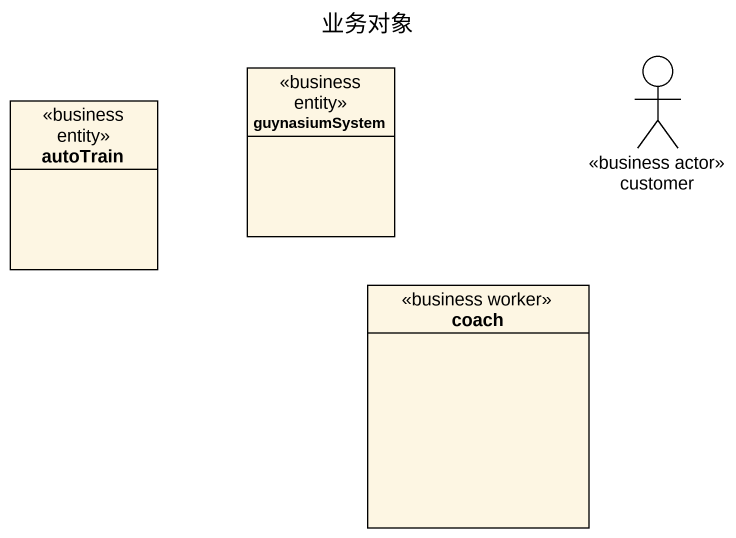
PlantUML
@startuml
title 业务对象
allowmixing
hide circle
hide empty members
class guynasiumSystem <<business entity>>
actor customer <<business actor>>
class autoTrain <<business entity>>
class coach <<business worker>>
@enduml
